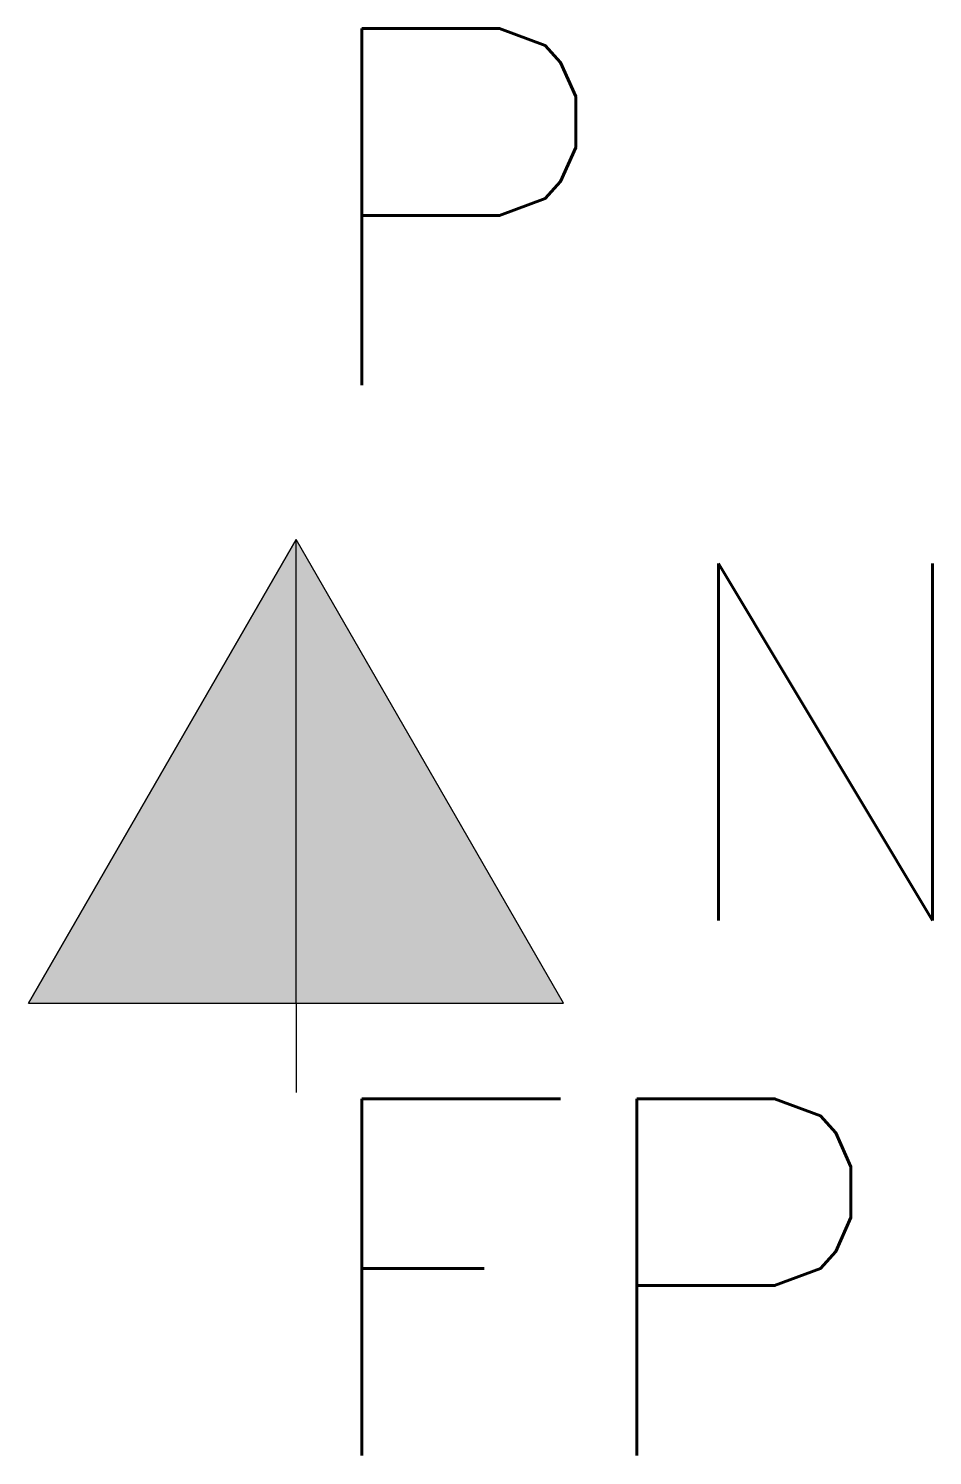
# Model space of a CAD drawing. Extents: x -0.075 to 0.178, y -0.102 to 0.298.
import ezdxf

# ---------------------------------------------------------------- set-up
doc = ezdxf.new("R2010")
doc.units = 0
doc.header["$LTSCALE"] = 0.5
doc.header["$MEASUREMENT"] = 0
doc.layers.add('TOMADAS', color=1, linetype='CONTINUOUS')
doc.styles.add('ROMANS', font='ROMANS.shx', dxfattribs={"height": 2})

msp = doc.modelspace()

# ---------------------------------------------------------------- linework, layer by layer
at = {"layer": 'TOMADAS'}
for q in [(0, 0.155), (0, 0)]:
    msp.add_line((0, 0.025), q, dxfattribs=at)
msp.add_lwpolyline([(-0.075, 0.025), (0.075, 0.025), (0, 0.155)], close=True, dxfattribs=at)
msp.add_lwpolyline([(-0.075, 0.025), (0, 0.155), (-0.075, 0.025)], dxfattribs=at)
for points in [[(-0.075, 0.025), (0, 0.025), (0, 0.155)], [(0, 0.025), (0.075, 0.025), (0, 0.155)]]:
    msp.add_solid(points, dxfattribs=at)

# ---------------------------------------------------------------- texts
at = {"layer": 'TOMADAS', "linetype": 'Continuous', "style": 'ROMANS'}
for tag, p, s, flags in [('P', (0.00131, 0.19823), '100.0', 13), ('N', (0.10131, 0.04823), '', 4), ('FP', (0.00131, -0.10177), '1.0', 13)]:
    msp.add_attdef(tag, p, s, height=0.1, dxfattribs=dict(at, flags=flags))

doc.saveas('drawing.dxf')
